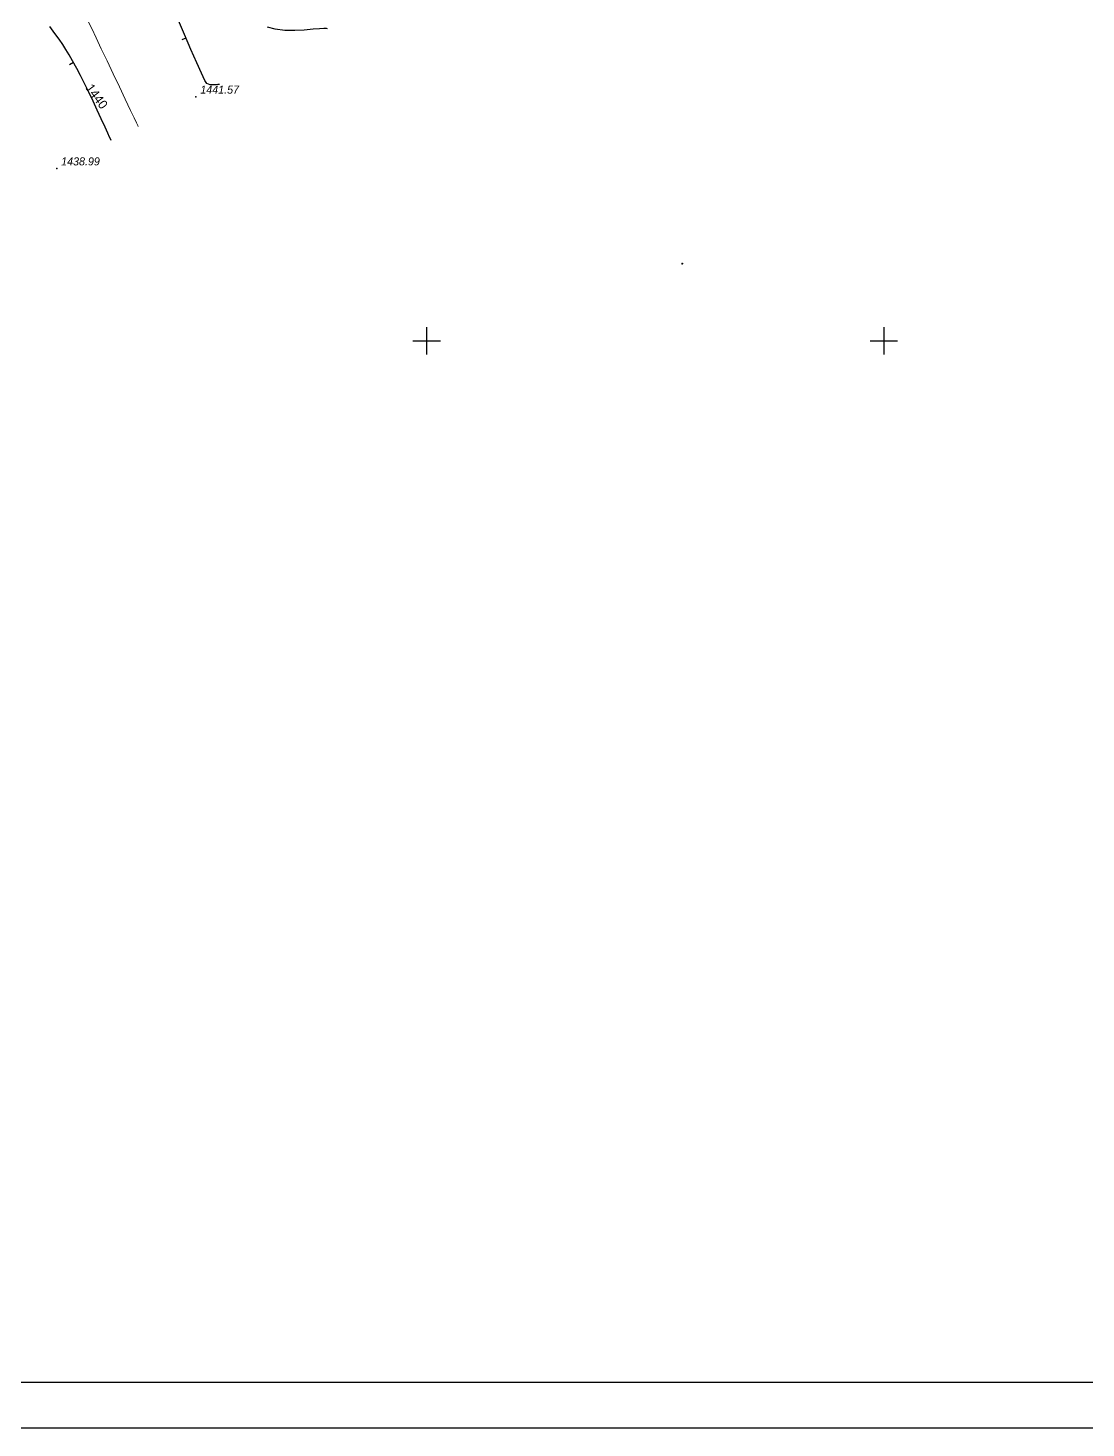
# Model space of a CAD drawing. Header units: millimetres. Extents: x 474337 to 1180020, y 4124662 to 4776603.
# Drawn here: x 830690 to 946411, y 4124662 to 4277746 of the extents above; entities that cross this region are included whole.
import ezdxf

# ---------------------------------------------------------------- set-up
doc = ezdxf.new("R2010")
doc.units = ezdxf.units.MM
doc.header["$PDMODE"] = 32
doc.header["$PDSIZE"] = 0.33
for name, color, linetype in [('(001) Сетка', 92, 'Continuous'), ('(004) Точки рельефа', 7, 'Continuous'), ('(031) Горизонтали', 42, 'Continuous')]:
    doc.layers.add(name, color=color, linetype=linetype)
doc.layers.add('(032) Горизонтали утолщенные', color=32, linetype='Continuous', lineweight=30)
doc.layers.add('(042) Бергштрих11', color=32, linetype='Continuous', lineweight=30)
doc.styles.add('D-431', font='')
doc.styles.add('P-131', font='')
doc.styles.get('D-431').set_extended_font_data('D431', italic=True)
doc.styles.get('P-131').set_extended_font_data('P131')

# ---------------------------------------------------------------- blocks, each defined once
blk = doc.blocks.new('Setka')
at = {"layer": '(001) Сетка'}
for p, q in [((-1.5, 0), (1.5, 0)), ((0, 1.5), (0, -1.5))]:
    blk.add_line(p, q, dxfattribs=at)
blk = doc.blocks.new('3')
at = {"color": 51}
blk.add_line((-186323, -186926), (-186328, -186933), dxfattribs=at)
for points in [[(-186344, -186969), (-186342, -186955), (-186323, -186973)], [(-186325, -186994), (-186341, -186989), (-186344, -186969)], [(-186323, -186981), (-186295, -186984), (-186290, -186973), (-186308, -186938), (-186343, -186944)], [(-186343, -186953), (-186343, -186944)], [(-186343, -186953), (-186334, -186966), (-186331, -186982), (-186304, -186990), (-186297, -186984), (-186297, -186984)], [(-186274, -186945), (-186291, -186964), (-186290, -186969), (-186290, -186984), (-186299, -186986), (-186325, -186994), (-186341, -186989)], [(-186298, -186974), (-186305, -186970), (-186292, -186953), (-186326, -186941), (-186333, -186952), (-186333, -186952), (-186323, -186974), (-186323, -186981)], [(-186316, -186980), (-186296, -186999), (-186296, -186999), (-186278, -186990), (-186275, -186974), (-186275, -186963), (-186271, -186956), (-186278, -186949), (-186285, -186942), (-186290, -186928), (-186290, -186928), (-186315, -186933), (-186330, -186941), (-186328, -186933)], [(-186315, -186965), (-186312, -186960), (-186325, -186954), (-186324, -186973)], [(-186323, -186926), (-186286, -186924), (-186276, -186929)], [(-186316, -186980), (-186298, -186974), (-186304, -186968)], [(-186315, -186933), (-186287, -186936)], [(-186309, -186956), (-186304, -186956), (-186301, -186967), (-186309, -186972), (-186315, -186965), (-186309, -186956), (-186305, -186970)], [(-186276, -186929), (-186274, -186945), (-186264, -186960), (-186268, -186969), (-186283, -186986), (-186302, -186994)], [(-186294, -186982), (-186290, -186979), (-186292, -186978)]]:
    blk.add_lwpolyline(points, dxfattribs=at)
at = {"color": 242}
blk.add_lwpolyline([(-186337, -186944), (-186337, -186944), (-186337, -186944)], close=True, dxfattribs=at)
blk = doc.blocks.new('xdfstfgkjhkl')
at = {"rotation": 90}
blk.add_blockref('3', (2405.6, -5630), dxfattribs=at)

msp = doc.modelspace()

# ---------------------------------------------------------------- linework, layer by layer
at = {"layer": '(004) Точки рельефа', "linetype": 'ByBlock', "lineweight": -2}
for p in [(849059, 4270222, 1440056), (833837, 4262375, 1437485)]:
    msp.add_point(p, dxfattribs=at)
at = {"layer": '(032) Горизонтали утолщенные', "color": 32, "linetype": 'Continuous', "lineweight": 30}
for points, elevation in [([(851631, 4271551), (851583, 4271554), (851472, 4271551), (851279, 4271535), (850987, 4271515), (850604, 4271541), (850249, 4271690), (850050, 4272014), (849675, 4272791), (849153, 4273940), (848518, 4275382), (847798, 4277038), (847027, 4278827)], 1440490), ([(863466, 4277664), (863334, 4277675), (863049, 4277683), (862576, 4277667), (861872, 4277613), (860900, 4277525), (859859, 4277462), (858785, 4277473), (857714, 4277607), (856883, 4277836)], 1442490)]:
    msp.add_lwpolyline(points, dxfattribs=dict(at, elevation=elevation))
at = {"layer": '(042) Бергштрих11', "color": 32, "linetype": 'Continuous', "lineweight": 30}
for p, q in [((847971, 4276641, 1440490), (847512, 4276442, 1440490)), ((835665, 4273974, 1438490), (835228, 4273730, 1438490))]:
    msp.add_line(p, q, dxfattribs=at)

# ---------------------------------------------------------------- block references
at = {"layer": '(001) Сетка', "xscale": 999.9999999813735, "yscale": 999.9999999813735, "zscale": 999.9999999813735}
for p in [(874291, 4243540, -1510), (924291, 4243540, -1510)]:
    msp.add_blockref('Setka', p, dxfattribs=at)
at = {"color": 1, "lineweight": 35, "rotation": 311.1597355774616}
msp.add_blockref('xdfstfgkjhkl', (922120, 4520877, 1503990), dxfattribs=at)

# ---------------------------------------------------------------- texts
at = {"layer": '(004) Точки рельефа', "linetype": 'ByBlock', "char_height": 875, "attachment_point": 4, "rotation": 0, "style": 'D-431'}
for s, insert in [('1441.57', (849541, 4271001, 1440056)), ('1438.99', (834319, 4263154, 1437485))]:
    msp.add_mtext(s, dxfattribs=dict(at, insert=insert))

# ---------------------------------------------------------------- next in the draw order: wipeouts: each hides what was drawn before it
msp.add_wipeout([(836457, 4271210), (838234, 4268780), (839696, 4269849), (837919, 4272279)]).translate(0, 0, 1438490).dxf.layer = '(032) Горизонтали утолщенные'

# ---------------------------------------------------------------- next in the draw order: linework, layer by layer
at = {"layer": '(031) Горизонтали', "color": 42, "linetype": 'Continuous', "lineweight": 0, "elevation": 1438990}
msp.add_lwpolyline([(842751, 4266970), (842691, 4267096), (842554, 4267385), (842306, 4267906), (841910, 4268740), (841332, 4269961), (840691, 4271314), (840019, 4272731), (839348, 4274144), (838709, 4275486), (838135, 4276687), (837658, 4277680), (837309, 4278396)], dxfattribs=at)
at = {"layer": '(032) Горизонтали утолщенные', "color": 32, "linetype": 'Continuous', "lineweight": 30, "elevation": 1438490}
msp.add_lwpolyline([(839791, 4265444), (839734, 4265564), (839612, 4265823), (839411, 4266255), (839115, 4266901), (838706, 4267796), (838266, 4268756), (837807, 4269747), (837342, 4270733), (836882, 4271681), (836441, 4272556), (836029, 4273323), (835572, 4274139), (835186, 4274816), (834835, 4275405), (834484, 4275957), (834097, 4276522), (833639, 4277151), (833075, 4277895)], dxfattribs=at)
at = {"elevation": 1507990}
for points in [[(474337, 4718662), (474337, 4124662), (1068337, 4124662), (1068337, 4718662)], [(494337, 4713662), (494337, 4129662), (1063337, 4129662), (1063337, 4713662)]]:
    msp.add_lwpolyline(points, close=True, dxfattribs=at)

# ---------------------------------------------------------------- next in the draw order: texts
at = {"layer": '(032) Горизонтали утолщенные', "style": 'P-131'}
msp.add_text('1440', height=1000, rotation=306.17362, dxfattribs=at).set_placement((836934, 4271182, 1438490))

doc.saveas('drawing.dxf')
